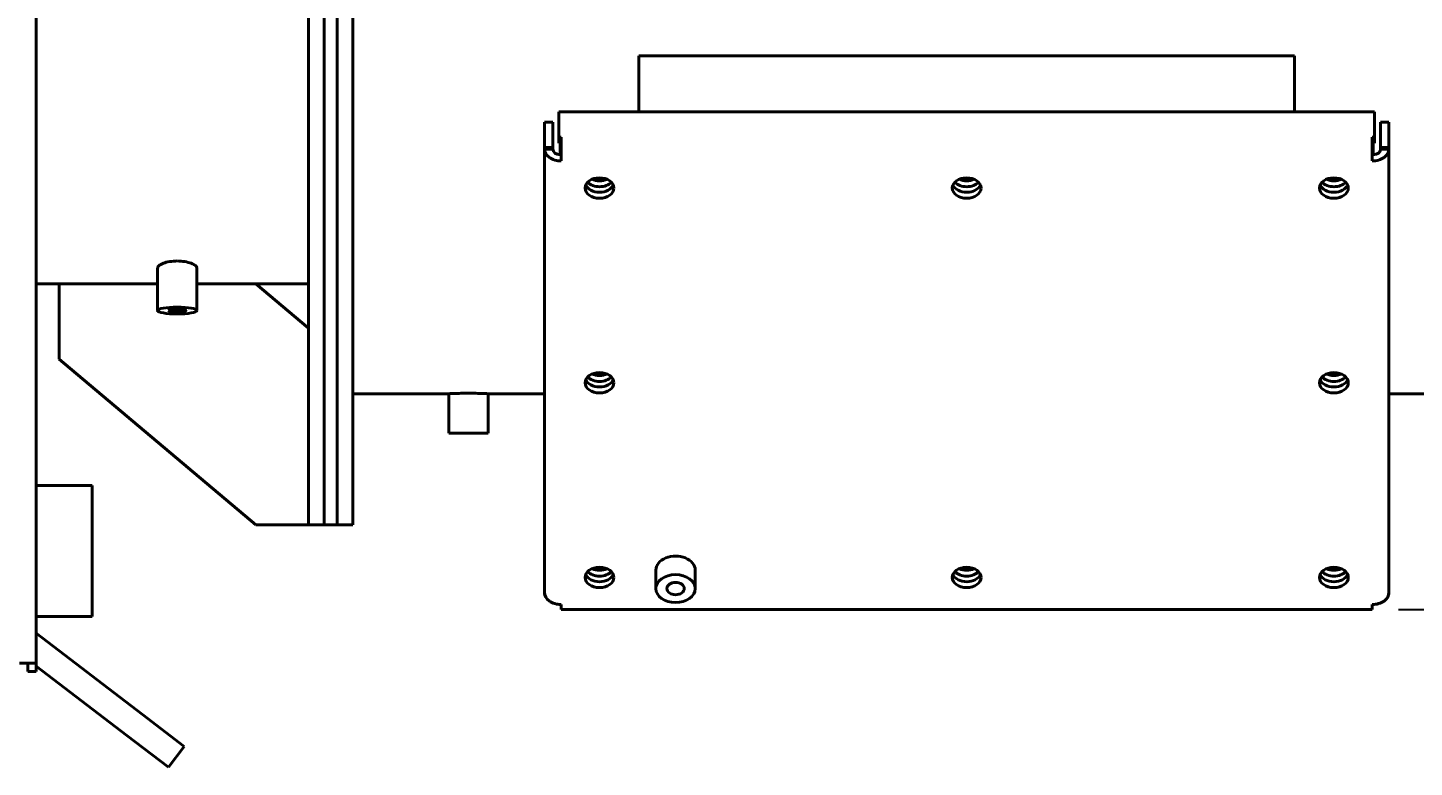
# Model space of a CAD drawing. Header units: millimetres. Extents: x 0 to 4756, y 0 to 3364.
# Drawn here: x 1486 to 2015, y 2144 to 2426 of the extents above; entities that cross this region are included whole.
import ezdxf

# ---------------------------------------------------------------- set-up
doc = ezdxf.new("R2010")
doc.units = ezdxf.units.MM
doc.header["$LTSCALE"] = 4
doc.layers.add('가시적인 것(ISO)', color=3, linetype='Continuous', lineweight=40)
doc.layers.add('치수(ISO)', color=2, linetype='Continuous', lineweight=25)
doc.styles.add('치수 텍스트_PSTEK_POSCO', font='isocp.shx')
doc.dimstyles.new('치수_PSTEK_POSCO', dxfattribs={"dimscale": 4, "dimtxt": 5, "dimasz": 2.5, "dimexe": 2, "dimexo": 2.5, "dimgap": 1, "dimtad": 1, "dimrnd": 1e-08, "dimdsep": 46, "dimtxsty": '치수 텍스트_PSTEK_POSCO', "dimcen": 0.09, "dimdle": 10, "dimclrd": 7, "dimclre": 7, "dimclrt": 2, "dimadec": 1, "dimazin": 2, "dimtfac": 1, "dimtmove": 0, "dimatfit": 3, "dimfxl": 0, "dimtolj": 1, "dimlwd": -1, "dimlwe": -1, "dimarcsym": 0})

# ---------------------------------------------------------------- blocks, each defined once
blk = doc.blocks.new('*D29')
at = {"layer": 'Defpoints', "color": 0}
for p in [(1948.87, 2787.98), (1998.87, 2204.53), (2282.96, 2204.53)]:
    blk.add_point(p, dxfattribs=at)
at = {"layer": '치수(ISO)', "color": 7}
for p, q in [((1958.87, 2787.98), (2290.96, 2787.98)), ((2282.96, 2777.98), (2282.96, 2214.53)), ((2008.87, 2204.53), (2290.96, 2204.53))]:
    blk.add_line(p, q, dxfattribs=at)
for points in [[(2281.29, 2777.98), (2284.63, 2777.98), (2282.96, 2787.98)], [(2281.29, 2214.53), (2284.63, 2214.53), (2282.96, 2204.53)]]:
    blk.add_solid(points, dxfattribs=at)
at = {"layer": '치수(ISO)', "color": 2, "insert": (2268.96, 2459.84), "char_height": 20, "attachment_point": 4, "rotation": 90, "style": '치수 텍스트_PSTEK_POSCO'}
blk.add_mtext('\\A1;583.45', dxfattribs=at)
blk = doc.blocks.new('*D30')
at = {"layer": 'Defpoints', "color": 0}
for p in [(1948.87, 2787.98), (2095.27, 2236.78), (2215.27, 2236.78)]:
    blk.add_point(p, dxfattribs=at)
at = {"layer": '치수(ISO)', "color": 7}
for p, q in [((1958.87, 2787.98), (2223.27, 2787.98)), ((2215.27, 2777.98), (2215.27, 2246.78)), ((2105.27, 2236.78), (2223.27, 2236.78))]:
    blk.add_line(p, q, dxfattribs=at)
for points in [[(2213.6, 2777.98), (2216.94, 2777.98), (2215.27, 2787.98)], [(2213.6, 2246.78), (2216.94, 2246.78), (2215.27, 2236.78)]]:
    blk.add_solid(points, dxfattribs=at)
at = {"layer": '치수(ISO)', "color": 2, "insert": (2201.27, 2485.78), "char_height": 20, "attachment_point": 4, "rotation": 90, "style": '치수 텍스트_PSTEK_POSCO'}
blk.add_mtext('\\A1;551.2', dxfattribs=at)

msp = doc.modelspace()

# ---------------------------------------------------------------- linework, layer by layer
at = {"layer": '가시적인 것(ISO)'}
for p, q in [((1489.4692, 2689.5774), (1489.4692, 2183.9774)), ((1599.2692, 2236.7774), (1599.2692, 2636.7774)), ((1599.2692, 2636.7774), (1599.2692, 2236.7774)), ((1604.2692, 2236.7774), (1604.2692, 2636.7774)), ((1604.2692, 2236.7774), (1604.2692, 2636.7774)), ((1610.2692, 2236.7774), (1610.2692, 2636.7774)), ((1593.2692, 2434.7774), (1593.2692, 2236.7874)), ((1719.2692, 2394.2096), (1719.2692, 2415.5642)), ((1719.2692, 2415.5642), (1969.2692, 2415.5642)), ((1969.2692, 2394.2096), (1969.2692, 2415.5642)), ((1683.2692, 2390.3468), (1683.2692, 2380.7302)), ((1686.4692, 2390.3468), (1683.2692, 2390.3468)), ((1686.4692, 2380.7302), (1686.4692, 2390.3468)), ((1688.7319, 2384.5929), (1688.7319, 2394.2096)), ((1688.7319, 2394.2096), (1999.8065, 2394.2096)), ((1999.8065, 2394.2096), (1999.8065, 2384.5929)), ((2002.0692, 2380.7302), (2002.0692, 2390.3468)), ((2002.0692, 2390.3468), (2005.2692, 2390.3468)), ((2005.2692, 2380.7302), (2005.2692, 2390.3468)), ((1689.6692, 2384.5929), (1688.7319, 2384.5929)), ((1688.7319, 2382.3302), (1688.7319, 2384.5929)), ((1689.6692, 2384.5929), (1689.6692, 2375.5419)), ((1998.8692, 2375.5419), (1998.8692, 2384.5929)), ((1999.8065, 2384.5929), (1998.8692, 2384.5929)), ((1999.8065, 2382.3302), (1999.8065, 2384.5929)), ((1686.4692, 2380.7302), (1683.2692, 2380.7302)), ((1683.2692, 2380.7302), (1683.2692, 2380.0674)), ((1683.2692, 2210.9275), (1683.2692, 2380.0674)), ((1686.4692, 2380.0674), (1683.2692, 2380.0674)), ((1686.4692, 2380.0674), (1686.4692, 2380.7302)), ((1689.6692, 2382.3302), (1688.7319, 2382.3302)), ((1689.2692, 2380.2089), (1689.2692, 2382.3302)), ((1689.6692, 2380.2089), (1689.2692, 2380.2089)), ((1689.2692, 2380.2089), (1689.2692, 2378.0875)), ((1689.6692, 2380.2089), (1689.2692, 2380.2089)), ((1998.8692, 2382.3302), (1999.8065, 2382.3302)), ((1999.2692, 2380.2089), (1998.8692, 2380.2089)), ((1999.2692, 2380.2089), (1998.8692, 2380.2089)), ((1999.2692, 2380.2089), (1999.2692, 2382.3302)), ((1999.2692, 2380.2089), (1999.2692, 2378.0875)), ((2002.0692, 2380.0674), (2002.0692, 2380.7302)), ((2002.0692, 2380.7302), (2005.2692, 2380.7302)), ((2002.0692, 2380.0674), (2005.2692, 2380.0674)), ((2005.2692, 2380.0674), (2005.2692, 2380.7302)), ((2005.2692, 2380.0674), (2005.2692, 2210.9275)), ((1689.2692, 2378.0875), (1689.2692, 2377.8047)), ((1689.6692, 2378.0875), (1689.2692, 2378.0875)), ((1999.2692, 2378.0875), (1998.8692, 2378.0875)), ((1999.2692, 2377.8047), (1999.2692, 2378.0875)), ((1535.7692, 2318.492), (1535.7692, 2334.6261)), ((1550.7692, 2318.492), (1550.7692, 2334.6261)), ((1489.4692, 2328.6274), (1498.2692, 2328.6274)), ((1535.7692, 2328.6274), (1498.2692, 2328.6274)), ((1498.2692, 2328.6274), (1498.2692, 2299.9649)), ((1573.2692, 2328.6274), (1550.7692, 2328.6274)), ((1593.2692, 2311.7774), (1573.2692, 2328.6274)), ((1573.2692, 2328.6274), (1593.2692, 2328.6274)), ((1498.2692, 2299.9649), (1573.2692, 2236.7774)), ((1610.2692, 2286.7774), (1646.7692, 2286.7774)), ((1646.7692, 2271.7774), (1646.7692, 2286.7774)), ((1661.7692, 2271.7774), (1661.7692, 2286.7774)), ((1661.7692, 2286.7774), (1683.2692, 2286.7774)), ((2005.2692, 2286.7774), (2026.7692, 2286.7774)), ((1646.7692, 2271.7774), (1661.7692, 2271.7774)), ((1510.7692, 2251.7774), (1489.4692, 2251.7774)), ((1510.7692, 2201.7774), (1510.7692, 2251.7774)), ((1573.2692, 2236.7774), (1593.2692, 2236.7774)), ((1593.2692, 2236.7774), (1593.2692, 2236.7874)), ((1593.2692, 2236.7774), (1599.2692, 2236.7774)), ((1604.2692, 2236.7774), (1599.2692, 2236.7774)), ((1604.2692, 2236.7774), (1610.2692, 2236.7774)), ((1725.7692, 2219.5542), (1725.7692, 2212.4831)), ((1740.7692, 2219.5542), (1740.7692, 2212.4831)), ((1683.2692, 2210.9275), (1683.2692, 2210.2647)), ((1683.3382, 2210.2647), (1683.2692, 2210.2647)), ((2005.2002, 2210.2647), (2005.2692, 2210.2647)), ((2005.2692, 2210.2647), (2005.2692, 2210.9275)), ((1688.7319, 2206.4508), (1688.7319, 2206.402)), ((1688.7319, 2206.402), (1689.6692, 2206.402)), ((1689.6692, 2206.402), (1689.6692, 2204.5275)), ((1689.6692, 2204.5275), (1998.8692, 2204.5275)), ((1998.8692, 2204.5275), (1998.8692, 2206.402)), ((1998.8692, 2206.402), (1999.8065, 2206.402)), ((1999.8065, 2206.4508), (1999.8065, 2206.402)), ((1489.4692, 2201.7774), (1510.7692, 2201.7774)), ((1530.0715, 2164.4335), (1489.4692, 2195.4884)), ((1483.0692, 2183.9774), (1488.6118, 2183.9774)), ((1486.2692, 2180.8774), (1486.2692, 2183.9774)), ((1488.6118, 2183.9774), (1489.4692, 2183.9774)), ((1489.4692, 2183.9774), (1489.4692, 2180.8774)), ((1486.2692, 2180.8774), (1489.4692, 2180.8774)), ((1489.4692, 2182.8987), (1523.9962, 2156.4905)), ((1530.0715, 2164.4335), (1545.9575, 2152.283)), ((1539.8822, 2144.34), (1523.9962, 2156.4905)), ((1539.8822, 2144.34), (1545.9575, 2152.283))]:
    msp.add_line(p, q, dxfattribs=at)
for centre, major_axis, start_param, end_param in [((1689.6692, 2380.0674), (-6.4, 0), 0, 1.57079633), ((1689.6692, 2380.0674), (-3.2, 0), 0, 1.4454685), ((1998.8692, 2380.0674), (6.4, 0), 4.71238898, 6.28318531), ((1998.8692, 2380.0674), (3.2, 0), 4.83771681, 6.28318531), ((1704.2692, 2371.865), (5.5, 0), 4.16626769, 5.25851027), ((1844.2692, 2371.865), (5.5, 0), 4.16626769, 5.25851027), ((1984.2692, 2371.865), (5.5, 0), 4.16626769, 5.25851027), ((1704.2692, 2367.4809), (5.5, 0), 3.43676954, 5.98800842), ((1704.2692, 2367.4809), (-5.5, 0), 0.29517689, 2.84641577), ((1704.2692, 2369.6023), (-5.5, 0), 0.59878148, 2.54281118), ((1704.2692, 2369.6023), (5.5, 0), 3.74037413, 5.68440383), ((1844.2692, 2367.4809), (5.5, 0), 3.43676954, 5.98800842), ((1844.2692, 2367.4809), (-5.5, 0), 0.29517689, 2.84641577), ((1844.2692, 2369.6023), (-5.5, 0), 0.59878148, 2.54281118), ((1844.2692, 2369.6023), (5.5, 0), 3.74037413, 5.68440383), ((1984.2692, 2367.4809), (5.5, 0), 3.43676954, 5.98800842), ((1984.2692, 2367.4809), (-5.5, 0), 0.29517689, 2.84641577), ((1984.2692, 2369.6023), (-5.5, 0), 0.59878148, 2.54281118), ((1984.2692, 2369.6023), (5.5, 0), 3.74037413, 5.68440383), ((1704.2692, 2293.2347), (5.5, 0), 3.43676954, 5.98800842), ((1704.2692, 2293.2347), (-5.5, 0), 0.29517689, 2.84641577), ((1704.2692, 2295.356), (-5.5, 0), 0.59878148, 2.54281118), ((1704.2692, 2295.356), (5.5, 0), 3.74037413, 5.68440383), ((1704.2692, 2297.6188), (5.5, 0), 4.16626769, 5.25851027), ((1984.2692, 2293.2347), (5.5, 0), 3.43676954, 5.98800842), ((1984.2692, 2293.2347), (-5.5, 0), 0.29517689, 2.84641577), ((1984.2692, 2295.356), (-5.5, 0), 0.59878148, 2.54281118), ((1984.2692, 2295.356), (5.5, 0), 3.74037413, 5.68440383), ((1984.2692, 2297.6188), (5.5, 0), 4.16626769, 5.25851027), ((1733.2692, 2219.5542), (-7.5, 0), 3.14159265, 6.28318531), ((1704.2692, 2218.9885), (5.5, 0), 3.43676954, 5.98800842), ((1704.2692, 2218.9885), (-5.5, 0), 0.29517689, 2.84641577), ((1704.2692, 2221.1098), (-5.5, 0), 0.59878148, 2.54281118), ((1704.2692, 2221.1098), (5.5, 0), 3.74037413, 5.68440383), ((1704.2692, 2223.3726), (5.5, 0), 4.16626769, 5.25851027), ((1844.2692, 2218.9885), (5.5, 0), 3.43676954, 5.98800842), ((1844.2692, 2218.9885), (-5.5, 0), 0.29517689, 2.84641577), ((1844.2692, 2221.1098), (-5.5, 0), 0.59878148, 2.54281118), ((1844.2692, 2221.1098), (5.5, 0), 3.74037413, 5.68440383), ((1844.2692, 2223.3726), (5.5, 0), 4.16626769, 5.25851027), ((1984.2692, 2218.9885), (5.5, 0), 3.43676954, 5.98800842), ((1984.2692, 2218.9885), (-5.5, 0), 0.29517689, 2.84641577), ((1984.2692, 2221.1098), (-5.5, 0), 0.59878148, 2.54281118), ((1984.2692, 2221.1098), (5.5, 0), 3.74037413, 5.68440383), ((1984.2692, 2223.3726), (5.5, 0), 4.16626769, 5.25851027), ((1689.6692, 2210.9275), (-6.4, 0), 0, 1.57079633), ((1998.8692, 2210.9275), (6.4, 0), 4.71238898, 6.28318531)]:
    msp.add_ellipse(centre, major_axis=major_axis, ratio=0.70710678, start_param=start_param, end_param=end_param, dxfattribs=at)
for centre, major_axis, ratio in [((1704.2692, 2365.2182), (5.5, 0), 0.70710678), ((1844.2692, 2365.2182), (5.5, 0), 0.70710678), ((1984.2692, 2365.2182), (5.5, 0), 0.70710678), ((1543.2692, 2318.492), (7.5, 0), 0.17364818), ((1543.2692, 2318.492), (-3.3235, 0), 0.17364818), ((1704.2692, 2290.972), (5.5, 0), 0.70710678), ((1984.2692, 2290.972), (5.5, 0), 0.70710678), ((1704.2692, 2216.7258), (5.5, 0), 0.70710678), ((1844.2692, 2216.7258), (5.5, 0), 0.70710678), ((1984.2692, 2216.7258), (5.5, 0), 0.70710678), ((1733.2692, 2212.4831), (7.5, 0), 0.70710678), ((1733.2692, 2212.4831), (3.3235, 0), 0.70710678)]:
    msp.add_ellipse(centre, major_axis=major_axis, ratio=ratio, dxfattribs=at)
for points, knots in [([(1535.7692, 2334.6261), (1535.7692, 2334.9411), (1535.9592, 2335.2905), (1536.7307, 2335.958), (1537.3121, 2336.2755), (1538.6463, 2336.7838), (1539.4842, 2337.01), (1541.3246, 2337.3138), (1542.3273, 2337.3907), (1543.2692, 2337.3907)], [3.41070333, 3.41070333, 3.41070333, 3.41070333, 3.69845245, 3.69845245, 3.98620158, 3.98620158, 4.26876689, 4.26876689, 4.55133221, 4.55133221, 4.55133221, 4.55133221]), ([(1543.2692, 2337.3907), (1544.2157, 2337.3907), (1545.223, 2337.3131), (1547.0704, 2337.0065), (1547.9107, 2336.7784), (1549.2399, 2336.2686), (1549.8163, 2335.9521), (1550.581, 2335.2873), (1550.7692, 2334.9395), (1550.7692, 2334.6261)], [0, 0, 0, 0, 0.28395573, 0.28395573, 0.56791146, 0.56791146, 0.85427157, 0.85427157, 1.14063168, 1.14063168, 1.14063168, 1.14063168]), ([(1646.7692, 2286.7774), (1646.8445, 2286.7813), (1646.9575, 2286.7872), (1647.7229, 2286.8225), (1648.3001, 2286.8476), (1649.6317, 2286.8947), (1650.475, 2286.9198), (1652.3228, 2286.9552), (1653.3273, 2286.965), (1654.2692, 2286.965)], [3.39078667, 3.39078667, 3.39078667, 3.39078667, 3.67335219, 3.67335219, 3.95591772, 3.95591772, 4.2384833, 4.2384833, 4.52104889, 4.52104889, 4.52104889, 4.52104889]), ([(1654.2692, 2286.965), (1655.2111, 2286.965), (1656.2156, 2286.9552), (1658.0634, 2286.9198), (1658.9067, 2286.8947), (1660.2383, 2286.8476), (1660.8155, 2286.8225), (1661.5809, 2286.7872), (1661.6939, 2286.7813), (1661.7692, 2286.7774)], [0, 0, 0, 0, 0.28256559, 0.28256559, 0.56513117, 0.56513117, 0.8476967, 0.8476967, 1.13026222, 1.13026222, 1.13026222, 1.13026222])]:
    msp.add_open_spline(points, degree=3, knots=knots, dxfattribs=at)

# ---------------------------------------------------------------- dimensions: what is measured, and where the dimension line sits
at = {"layer": '치수(ISO)', "color": 7}
for base, p2, picture, middle in [((2282.9608, 2204.5275), (1998.8692, 2204.5275), '*D29', (2282.9608, 2496.2524)), ((2215.2692, 2236.7774), (2095.2692, 2236.7774), '*D30', (2215.2692, 2512.3774))]:
    dim = msp.add_linear_dim(base=base, p1=(1948.8692, 2787.9774), p2=p2, angle=270, dimstyle='치수_PSTEK_POSCO', override={"dimdec": 2, "dimtp": 0, "dimtm": 0, "dimtdec": 2, "dimtofl": 0, "dimatfit": 1}, dxfattribs=at)
    dim.commit()
    dim.dimension.update_dxf_attribs({"geometry": picture, "text_midpoint": middle, "dimtype": 160})

doc.saveas('drawing.dxf')
